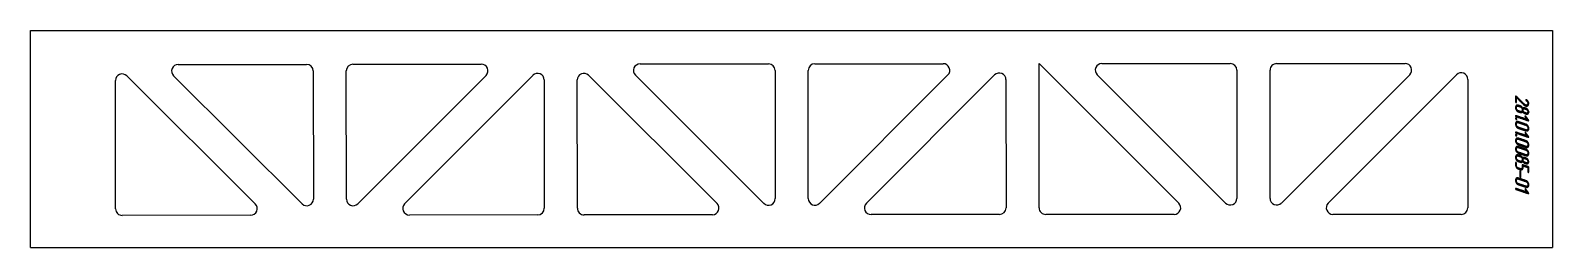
# Model space of a CAD drawing. Header units: millimetres. Extents: x 21 to 2320, y 36 to 364.
import ezdxf

# ---------------------------------------------------------------- set-up
doc = ezdxf.new("R2010")
doc.units = ezdxf.units.MM
doc.linetypes.add('K5LT_BASIC', pattern=[0])
doc.layers.add('Engraving', color=7, linetype='Continuous')

msp = doc.modelspace()

# ---------------------------------------------------------------- linework, layer by layer
at = {"color": 143, "linetype": 'K5LT_BASIC', "lineweight": 25, "true_color": 0x33acca}
for p, q in [((20.9, 35.6), (20.9, 363.9)), ((20.9, 363.9), (2319.8, 363.9)), ((2319.8, 363.9), (2319.8, 35.6)), ((244.1, 312.4), (438, 312.6)), ((448, 302.7), (448.3, 108.8)), ((498.3, 108.9), (498, 302.7)), ((508, 312.7), (701.9, 313)), ((941.6, 313.3), (1135.5, 313.4)), ((1145.6, 303.4), (1145.7, 109.6)), ((1195.7, 109.6), (1195.6, 303.5)), ((1205.5, 313.5), (1399.5, 313.6)), ((1544.3, 313.7), (1755.4, 102.8)), ((1544.4, 95.7), (1544.3, 313.7)), ((1639.2, 313.8), (1833.1, 313.8)), ((1843.1, 303.8), (1843.1, 110)), ((1893.1, 110), (1893.1, 303.8)), ((1903.1, 313.8), (2097, 313.9)), ((149.6, 94.2), (149.3, 288.1)), ((166.4, 295.2), (360.5, 101.6)), ((431.2, 101.7), (237.1, 295.3)), ((709, 295.9), (515.4, 101.8)), ((586.1, 101.9), (779.7, 296)), ((796.8, 289), (797, 95)), ((847, 95.1), (846.8, 289)), ((863.9, 296.1), (1057.9, 102.4)), ((1128.6, 102.5), (934.6, 296.2)), ((1406.5, 296.6), (1212.8, 102.5)), ((1283.5, 102.6), (1477.2, 296.6)), ((1494.3, 289.5), (1494.4, 95.6)), ((1826.1, 102.9), (1632.1, 296.7)), ((2104.1, 296.8), (1910.2, 102.9)), ((1980.9, 102.9), (2174.8, 296.8)), ((2191.8, 289.8), (2191.8, 95.8)), ((353.5, 84.5), (159.6, 84.2)), ((787, 85), (593.2, 84.8)), ((1050.9, 85.3), (857, 85.1)), ((1484.4, 85.6), (1290.6, 85.5)), ((1748.3, 85.8), (1554.4, 85.7)), ((2181.8, 85.8), (1988, 85.8)), ((20.9, 35.6), (2319.8, 35.6))]:
    msp.add_line(p, q, dxfattribs=at)
for centre, start, end in [((244.1, 302.4), 90.0784, 225.0862), ((438, 302.6), 0.0784, 90.0784), ((508, 302.7), 90.0784, 180.0784), ((701.9, 303), 315.0706, 90.0784), ((786.8, 289), 0.0627, 135.0706), ((856.8, 289), 45.0549, 180.0627), ((941.6, 303.3), 90.047, 225.0549), ((1135.6, 303.4), 0.047, 90.047), ((1205.6, 303.5), 90.047, 180.047), ((1399.5, 303.6), 315.0392, 90.047), ((1484.3, 289.5), 0.0314, 135.0392), ((1639.2, 303.8), 90.0157, 225.0235), ((1833.1, 303.8), 0.0157, 90.0157), ((1903.1, 303.8), 90.0157, 180.0157), ((2097, 303.9), 315.0078, 90.0157), ((2181.8, 289.8), 0, 135.0078), ((159.3, 288.1), 45.0862, 180.0941), ((159.6, 94.2), 180.0941, 270.0941), ((353.5, 94.5), 270.0941, 45.0862), ((438.3, 108.8), 225.0862, 0.0784), ((508.3, 108.9), 180.0784, 315.0706), ((593.2, 94.8), 135.0706, 270.0627), ((787, 95), 270.0627, 0.0627), ((857, 95.1), 180.0627, 270.0627), ((1050.9, 95.3), 270.0627, 45.0549), ((1135.7, 109.6), 225.0549, 0.047), ((1205.7, 109.6), 180.047, 315.0392), ((1290.6, 95.5), 135.0392, 270.0314), ((1484.4, 95.6), 270.0314, 0.0314), ((1554.4, 95.7), 180.0314, 270.0314), ((1748.3, 95.8), 270.0314, 45.0235), ((1833.1, 110), 225.0235, 0.0157), ((1903.1, 110), 180.0157, 315.0078), ((1988, 95.8), 135.0078, 270), ((2181.8, 95.8), 270, 0)]:
    msp.add_arc(centre, 10, start, end, dxfattribs=at)
at = {"layer": 'Engraving', "color": 143, "linetype": 'K5LT_BASIC', "lineweight": 25, "true_color": 0x33acca}
for points, knots in [([(2264, 255.7), (2264, 260), (2264, 264.2), (2264, 264.5), (2264.2, 264.6), (2264.4, 264.7), (2264.7, 264.6), (2264.9, 264.6), (2265.1, 264.4), (2271, 258.5), (2276.9, 252.6), (2277.1, 252.4), (2277.4, 252.1), (2277.7, 251.9), (2277.9, 251.7), (2278.4, 251.4), (2279, 251.2), (2280.4, 250.7), (2281.4, 251.6), (2281.9, 251.9), (2282.1, 252.5), (2282.4, 253.1), (2282.4, 253.8), (2282.4, 254.8), (2281.9, 255.8), (2281.3, 256.9), (2280, 257.8), (2279.8, 258), (2279.7, 258.2), (2279.6, 258.4), (2279.5, 258.6), (2279.5, 258.9), (2279.7, 259.1), (2279.9, 259.3), (2280.2, 259.2), (2280.4, 259.1), (2280.5, 259), (2282.2, 257.8), (2283.1, 256.3), (2283.9, 254.9), (2283.9, 253.4), (2283.9, 251.4), (2282.5, 250.2), (2281, 249.1), (2279, 249.8), (2278.3, 250), (2277.6, 250.4), (2276.9, 250.9), (2276.1, 251.7), (2270.7, 257), (2265.4, 262.4), (2265.4, 258.8), (2265.4, 255.2), (2265.4, 255), (2265.2, 254.8), (2264.9, 254.7), (2264.7, 254.8), (2264.4, 254.8), (2264.2, 255.1), (2264, 255.4), (2264, 255.7)], [0, 0, 0, 3.047826, 3.047826, 3.226196, 3.226196, 3.425035, 3.425035, 3.570989, 3.570989, 9.561221, 9.561221, 9.825724, 9.825724, 10.050668, 10.050668, 10.473601, 10.473601, 11.396415, 11.396415, 11.832946, 11.832946, 12.317549, 12.317549, 13.072233, 13.072233, 14.062635, 14.062635, 14.240973, 14.240973, 14.40613, 14.40613, 14.588981, 14.588981, 14.779051, 14.779051, 14.881829, 14.881829, 16.249197, 16.249197, 17.325971, 17.325971, 18.610175, 18.610175, 19.935785, 19.935785, 20.483021, 20.483021, 21.195978, 21.195978, 26.62229, 26.62229, 29.191003, 29.191003, 29.365522, 29.365522, 29.547183, 29.547183, 29.763638, 29.763638, 30, 30, 30]), ([(2268.2, 240.8), (2266.4, 241.4), (2265.2, 243.1), (2264, 244.8), (2264, 246.5), (2264, 247.3), (2264, 248), (2264, 249.6), (2265.2, 250.5), (2266.4, 251.4), (2268.2, 250.8), (2269.6, 250.3), (2271.1, 249.8), (2272.2, 249.4), (2273.1, 248.5), (2274.1, 247.6), (2274.8, 246.2), (2275.4, 246.8), (2276.3, 246.9), (2277.1, 247), (2278.2, 246.7), (2278.9, 246.4), (2279.6, 246.2), (2281.3, 245.6), (2282.6, 243.9), (2283.3, 243.1), (2283.6, 242.2), (2283.7, 241.8), (2283.8, 241.4), (2283.8, 241.2), (2283.9, 240.9), (2283.9, 240.7), (2283.9, 240.5), (2283.9, 238.7), (2282.6, 237.9), (2282, 237.4), (2281.3, 237.4), (2280.9, 237.4), (2280.5, 237.4), (2280.3, 237.5), (2280, 237.5), (2279.8, 237.6), (2279.6, 237.7), (2278.9, 237.9), (2278.2, 238.2), (2277.1, 238.5), (2276.3, 239.2), (2275.5, 239.8), (2274.8, 240.9), (2274.4, 240.1), (2273.3, 239.8), (2272.3, 239.5), (2271.1, 239.9), (2269.6, 240.3), (2268.2, 240.8)], [0, 0, 0, 1.873598, 1.873598, 3.69261, 3.69261, 4.386884, 4.386884, 5.818535, 5.818535, 7.364988, 7.364988, 8.831065, 8.831065, 10.043454, 10.043454, 11.431214, 11.431214, 12.22177, 12.22177, 13.14885, 13.14885, 13.899491, 13.899491, 15.762312, 15.762312, 16.708293, 16.708293, 17.125443, 17.125443, 17.362221, 17.362221, 17.577677, 17.577677, 19.055802, 19.055802, 19.771228, 19.771228, 20.139764, 20.139764, 20.365597, 20.365597, 20.592941, 20.592941, 21.340886, 21.340886, 22.373032, 22.373032, 23.469845, 23.469845, 24.415003, 24.415003, 25.533412, 25.533412, 27, 27, 27]), ([(2264.7, 233.6), (2264.3, 233.7), (2264.1, 234), (2264, 234.2), (2264, 234.5), (2264, 234.7), (2264.1, 235), (2264.3, 235.1), (2264.7, 235), (2273.1, 232.2), (2281.4, 229.3), (2279.9, 231.4), (2278.4, 233.4), (2278.2, 233.7), (2278.2, 234), (2278.2, 234.3), (2278.4, 234.4), (2278.6, 234.5), (2278.9, 234.4), (2279, 234.4), (2279.4, 234.1), (2281.5, 231.2), (2283.6, 228.4), (2283.8, 228.1), (2283.8, 227.8), (2283.8, 227.5), (2283.6, 227.4), (2283.5, 227.2), (2283.1, 227.3), (2273.9, 230.5), (2264.7, 233.6)], [0, 0, 0, 0.181151, 0.181151, 0.343934, 0.343934, 0.472146, 0.472146, 0.625059, 0.625059, 5.39951, 5.39951, 6.773407, 6.773407, 6.936544, 6.936544, 7.074093, 7.074093, 7.217588, 7.217588, 7.383484, 7.383484, 9.302301, 9.302301, 9.462957, 9.462957, 9.596849, 9.596849, 9.739807, 9.739807, 15, 15, 15]), ([(2266.1, 230), (2266.1, 229.6), (2265.7, 229.4), (2265.4, 229.1), (2265, 229.3), (2264.6, 229.4), (2264.3, 229.8), (2264, 230.2), (2264, 230.7), (2264, 231.2), (2264.3, 231.4), (2264.6, 231.5), (2265, 231.4), (2265.3, 231.3), (2265.7, 230.9), (2266.1, 230.5), (2266.1, 230)], [0, 0, 0, 0.855828, 0.855828, 1.74556, 1.74556, 2.805969, 2.805969, 3.96496, 3.96496, 4.876932, 4.876932, 5.801755, 5.801755, 6.76801, 6.76801, 8, 8, 8]), ([(2268.2, 242.3), (2269.6, 241.8), (2271.1, 241.3), (2272.2, 240.9), (2273.1, 241.4), (2273.9, 242), (2273.9, 243.2), (2273.9, 243.9), (2273.9, 244.6), (2273.9, 245.8), (2273.1, 246.9), (2272.2, 248), (2271.1, 248.4), (2269.6, 248.9), (2268.2, 249.4), (2267.1, 249.7), (2266.2, 249.2), (2265.4, 248.6), (2265.4, 247.5), (2265.4, 246.8), (2265.4, 246.1), (2265.4, 244.9), (2266.2, 243.8), (2267, 242.7), (2268.2, 242.3)], [0, 0, 0, 1.329406, 1.329406, 2.254108, 2.254108, 3.148824, 3.148824, 3.778355, 3.778355, 4.877538, 4.877538, 6.009386, 6.009386, 7.338792, 7.338792, 8.260968, 8.260968, 9.137189, 9.137189, 9.766721, 9.766721, 10.866842, 10.866842, 12, 12, 12]), ([(2278.2, 239.6), (2278.9, 239.3), (2279.6, 239.1), (2280.8, 238.7), (2281.6, 239.2), (2282.4, 239.8), (2282.4, 241), (2282.4, 242.1), (2281.6, 243.3), (2280.8, 244.4), (2279.6, 244.8), (2278.9, 245), (2278.2, 245.3), (2277, 245.7), (2276.1, 245.1), (2275.3, 244.6), (2275.3, 243.4), (2275.3, 242.3), (2276.1, 241.1), (2276.9, 240), (2278.2, 239.6)], [0, 0, 0, 0.718951, 0.718951, 1.697337, 1.697337, 2.634709, 2.634709, 3.797866, 3.797866, 5.000561, 5.000561, 5.719512, 5.719512, 6.697901, 6.697901, 7.635273, 7.635273, 8.789173, 8.789173, 10, 10, 10]), ([(2268.2, 215.9), (2266.5, 216.5), (2265.2, 218.2), (2264, 219.9), (2264, 221.7), (2264, 222.4), (2264, 223.1), (2264, 224.7), (2265.2, 225.6), (2266.4, 226.5), (2268.2, 225.9), (2273.9, 224), (2279.6, 222), (2281.3, 221.5), (2282.6, 219.8), (2283.9, 218.1), (2283.9, 216.3), (2283.9, 215.6), (2283.9, 214.9), (2283.9, 213.2), (2282.6, 212.3), (2281.4, 211.5), (2279.6, 212.1), (2273.9, 214), (2268.2, 215.9)], [0, 0, 0, 0.846521, 0.846521, 1.674424, 1.674424, 1.989042, 1.989042, 2.637777, 2.637777, 3.338641, 3.338641, 5.996422, 5.996422, 6.83575, 6.83575, 7.667338, 7.667338, 7.981955, 7.981955, 8.645972, 8.645972, 9.342219, 9.342219, 12, 12, 12]), ([(2264.7, 208.7), (2264.3, 208.8), (2264.1, 209.1), (2264, 209.4), (2264, 209.7), (2264, 209.8), (2264.1, 210.1), (2264.3, 210.3), (2264.7, 210.1), (2273.1, 207.3), (2281.4, 204.4), (2279.9, 206.5), (2278.4, 208.5), (2278.2, 208.8), (2278.2, 209.1), (2278.2, 209.4), (2278.4, 209.5), (2278.6, 209.7), (2278.9, 209.6), (2279, 209.5), (2279.4, 209.2), (2281.5, 206.3), (2283.6, 203.5), (2283.8, 203.2), (2283.8, 202.9), (2283.8, 202.6), (2283.6, 202.5), (2283.5, 202.3), (2283.1, 202.4), (2273.9, 205.6), (2264.7, 208.7)], [0, 0, 0, 0.181151, 0.181151, 0.343934, 0.343934, 0.472146, 0.472146, 0.625059, 0.625059, 5.39951, 5.39951, 6.773407, 6.773407, 6.936544, 6.936544, 7.074093, 7.074093, 7.217588, 7.217588, 7.383484, 7.383484, 9.302301, 9.302301, 9.462957, 9.462957, 9.596849, 9.596849, 9.739807, 9.739807, 15, 15, 15]), ([(2268.2, 217.4), (2273.9, 215.4), (2279.6, 213.5), (2280.8, 213.1), (2281.6, 213.7), (2282.4, 214.2), (2282.4, 215.4), (2282.4, 216.1), (2282.4, 216.8), (2282.4, 218), (2281.6, 219.1), (2280.8, 220.2), (2279.6, 220.6), (2273.9, 222.5), (2268.2, 224.5), (2267.1, 224.9), (2266.2, 224.3), (2265.4, 223.7), (2265.4, 222.6), (2265.4, 221.9), (2265.4, 221.2), (2265.4, 220), (2266.2, 218.9), (2267, 217.8), (2268.2, 217.4)], [0, 0, 0, 3.194824, 3.194824, 3.749556, 3.749556, 4.284872, 4.284872, 4.662943, 4.662943, 5.32312, 5.32312, 6.003067, 6.003067, 9.197891, 9.197891, 9.751896, 9.751896, 10.278148, 10.278148, 10.656218, 10.656218, 11.310094, 11.310094, 12, 12, 12]), ([(2266.1, 205.1), (2266.1, 204.7), (2265.7, 204.5), (2265.4, 204.3), (2265, 204.4), (2264.6, 204.5), (2264.3, 204.9), (2264, 205.3), (2264, 205.8), (2264, 206.3), (2264.3, 206.5), (2264.6, 206.7), (2265, 206.5), (2265.3, 206.5), (2265.7, 206), (2266.1, 205.6), (2266.1, 205.1)], [0, 0, 0, 0.855828, 0.855828, 1.74556, 1.74556, 2.805969, 2.805969, 3.96496, 3.96496, 4.876932, 4.876932, 5.801755, 5.801755, 6.76801, 6.76801, 8, 8, 8]), ([(2268.2, 191.1), (2266.5, 191.7), (2265.2, 193.3), (2264, 195), (2264, 196.8), (2264, 197.5), (2264, 198.2), (2264, 199.9), (2265.2, 200.7), (2266.4, 201.6), (2268.2, 201), (2273.9, 199.1), (2279.6, 197.2), (2281.3, 196.6), (2282.6, 194.9), (2283.9, 193.2), (2283.9, 191.5), (2283.9, 190.7), (2283.9, 190), (2283.9, 188.3), (2282.6, 187.4), (2281.4, 186.6), (2279.6, 187.2), (2273.9, 189.1), (2268.2, 191.1)], [0, 0, 0, 0.846521, 0.846521, 1.674424, 1.674424, 1.989042, 1.989042, 2.637777, 2.637777, 3.338641, 3.338641, 5.996422, 5.996422, 6.83575, 6.83575, 7.667338, 7.667338, 7.981955, 7.981955, 8.645972, 8.645972, 9.342219, 9.342219, 12, 12, 12]), ([(2268.2, 178.4), (2266.5, 179), (2265.2, 180.6), (2264, 182.3), (2264, 184.1), (2264, 184.8), (2264, 185.5), (2264, 187.2), (2265.2, 188), (2266.4, 188.9), (2268.2, 188.3), (2273.9, 186.4), (2279.6, 184.5), (2281.3, 183.9), (2282.6, 182.2), (2283.9, 180.5), (2283.9, 178.8), (2283.9, 178), (2283.9, 177.3), (2283.9, 175.6), (2282.6, 174.7), (2281.4, 173.9), (2279.6, 174.5), (2273.9, 176.4), (2268.2, 178.4)], [0, 0, 0, 0.846521, 0.846521, 1.674424, 1.674424, 1.989042, 1.989042, 2.637777, 2.637777, 3.338641, 3.338641, 5.996422, 5.996422, 6.83575, 6.83575, 7.667338, 7.667338, 7.981955, 7.981955, 8.645972, 8.645972, 9.342219, 9.342219, 12, 12, 12]), ([(2268.2, 192.5), (2273.9, 190.6), (2279.6, 188.6), (2280.8, 188.2), (2281.6, 188.8), (2282.4, 189.3), (2282.4, 190.5), (2282.4, 191.2), (2282.4, 191.9), (2282.4, 193.1), (2281.6, 194.2), (2280.8, 195.3), (2279.6, 195.7), (2273.9, 197.7), (2268.2, 199.6), (2267.1, 200), (2266.2, 199.4), (2265.4, 198.9), (2265.4, 197.7), (2265.4, 197), (2265.4, 196.3), (2265.4, 195.2), (2266.2, 194), (2267, 192.9), (2268.2, 192.5)], [0, 0, 0, 3.194824, 3.194824, 3.749556, 3.749556, 4.284872, 4.284872, 4.662943, 4.662943, 5.32312, 5.32312, 6.003067, 6.003067, 9.197891, 9.197891, 9.751896, 9.751896, 10.278148, 10.278148, 10.656218, 10.656218, 11.310094, 11.310094, 12, 12, 12]), ([(2268.2, 179.8), (2273.9, 177.9), (2279.6, 175.9), (2280.8, 175.5), (2281.6, 176.1), (2282.4, 176.6), (2282.4, 177.8), (2282.4, 178.5), (2282.4, 179.2), (2282.4, 180.4), (2281.6, 181.5), (2280.8, 182.6), (2279.6, 183), (2273.9, 185), (2268.2, 186.9), (2267.1, 187.3), (2266.2, 186.7), (2265.4, 186.2), (2265.4, 185), (2265.4, 184.3), (2265.4, 183.6), (2265.4, 182.5), (2266.2, 181.3), (2267, 180.2), (2268.2, 179.8)], [0, 0, 0, 3.194824, 3.194824, 3.749556, 3.749556, 4.284872, 4.284872, 4.662943, 4.662943, 5.32312, 5.32312, 6.003067, 6.003067, 9.197891, 9.197891, 9.751896, 9.751896, 10.278148, 10.278148, 10.656218, 10.656218, 11.310094, 11.310094, 12, 12, 12]), ([(2268.2, 165.7), (2266.4, 166.3), (2265.2, 168), (2264, 169.6), (2264, 171.4), (2264, 172.1), (2264, 172.8), (2264, 174.5), (2265.2, 175.3), (2266.4, 176.2), (2268.2, 175.6), (2269.6, 175.2), (2271.1, 174.7), (2272.2, 174.3), (2273.1, 173.4), (2274.1, 172.4), (2274.8, 171.1), (2275.4, 171.6), (2276.3, 171.8), (2277.1, 171.9), (2278.2, 171.5), (2278.9, 171.3), (2279.6, 171.1), (2281.3, 170.5), (2282.6, 168.8), (2283.3, 168), (2283.6, 167.1), (2283.7, 166.7), (2283.8, 166.3), (2283.8, 166), (2283.9, 165.8), (2283.9, 165.6), (2283.9, 165.4), (2283.9, 163.6), (2282.6, 162.7), (2282, 162.3), (2281.3, 162.3), (2280.9, 162.3), (2280.5, 162.3), (2280.3, 162.3), (2280, 162.4), (2279.8, 162.5), (2279.6, 162.5), (2278.9, 162.8), (2278.2, 163), (2277.1, 163.4), (2276.3, 164), (2275.5, 164.7), (2274.8, 165.7), (2274.4, 164.9), (2273.3, 164.6), (2272.3, 164.3), (2271.1, 164.7), (2269.6, 165.2), (2268.2, 165.7)], [0, 0, 0, 1.873598, 1.873598, 3.69261, 3.69261, 4.386884, 4.386884, 5.818535, 5.818535, 7.364988, 7.364988, 8.831065, 8.831065, 10.043454, 10.043454, 11.431214, 11.431214, 12.22177, 12.22177, 13.14885, 13.14885, 13.899491, 13.899491, 15.762312, 15.762312, 16.708293, 16.708293, 17.125443, 17.125443, 17.362221, 17.362221, 17.577677, 17.577677, 19.055802, 19.055802, 19.771228, 19.771228, 20.139764, 20.139764, 20.365597, 20.365597, 20.592941, 20.592941, 21.340886, 21.340886, 22.373032, 22.373032, 23.469845, 23.469845, 24.415003, 24.415003, 25.533412, 25.533412, 27, 27, 27]), ([(2268.2, 154.4), (2266.5, 155), (2265.2, 156.7), (2264, 158.4), (2264, 160.1), (2264, 161.9), (2264, 163.7), (2264, 164), (2264.2, 164.1), (2264.4, 164.2), (2264.7, 164.1), (2264.8, 164.1), (2265.1, 163.8), (2265.4, 163.5), (2265.4, 163.2), (2265.4, 161.4), (2265.4, 159.6), (2265.4, 158.4), (2266.2, 157.3), (2267, 156.2), (2268.2, 155.8), (2269.6, 155.3), (2271.1, 154.9), (2272.2, 154.5), (2273.1, 155), (2273.9, 155.6), (2273.9, 156.7), (2273.9, 158.5), (2273.9, 160.3), (2273.9, 161), (2274.6, 160.8), (2278.9, 159.3), (2283.1, 157.9), (2283.9, 157.6), (2283.9, 156.9), (2283.9, 153.4), (2283.9, 149.8), (2283.9, 149.6), (2283.6, 149.4), (2283.4, 149.3), (2283.1, 149.3), (2282.9, 149.4), (2282.7, 149.7), (2282.4, 149.9), (2282.4, 150.3), (2282.4, 153.5), (2282.4, 156.7), (2278.9, 157.9), (2275.3, 159.1), (2275.3, 157.7), (2275.3, 156.2), (2275.3, 154.5), (2274.1, 153.7), (2272.8, 152.8), (2271.1, 153.4), (2269.6, 153.9), (2268.2, 154.4)], [0, 0, 0, 1.351228, 1.351228, 2.662779, 2.662779, 3.922788, 3.922788, 4.107001, 4.107001, 4.292735, 4.292735, 4.485615, 4.485615, 4.734631, 4.734631, 5.994173, 5.994173, 6.866386, 6.866386, 7.769938, 7.769938, 8.830137, 8.830137, 9.565925, 9.565925, 10.270982, 10.270982, 11.530524, 11.530524, 11.910709, 11.910709, 15.09852, 15.09852, 15.55144, 15.55144, 18.061409, 18.061409, 18.233297, 18.233297, 18.412253, 18.412253, 18.625478, 18.625478, 18.858232, 18.858232, 21.116357, 21.116357, 23.772239, 23.772239, 24.780872, 24.780872, 25.83696, 25.83696, 26.939275, 26.939275, 28, 28, 28]), ([(2268.2, 167.1), (2269.6, 166.6), (2271.1, 166.1), (2272.2, 165.7), (2273.1, 166.3), (2273.9, 166.8), (2273.9, 168), (2273.9, 168.7), (2273.9, 169.4), (2273.9, 170.6), (2273.1, 171.7), (2272.2, 172.8), (2271.1, 173.2), (2269.6, 173.7), (2268.2, 174.2), (2267.1, 174.6), (2266.2, 174), (2265.4, 173.5), (2265.4, 172.3), (2265.4, 171.6), (2265.4, 170.9), (2265.4, 169.7), (2266.2, 168.6), (2267, 167.5), (2268.2, 167.1)], [0, 0, 0, 1.329406, 1.329406, 2.254108, 2.254108, 3.148824, 3.148824, 3.778355, 3.778355, 4.877538, 4.877538, 6.009386, 6.009386, 7.338792, 7.338792, 8.260968, 8.260968, 9.137189, 9.137189, 9.766721, 9.766721, 10.866842, 10.866842, 12, 12, 12]), ([(2278.2, 164.4), (2278.9, 164.2), (2279.6, 164), (2280.8, 163.5), (2281.6, 164.1), (2282.4, 164.6), (2282.4, 165.8), (2282.4, 167), (2281.6, 168.1), (2280.8, 169.2), (2279.6, 169.6), (2278.9, 169.9), (2278.2, 170.1), (2277, 170.5), (2276.1, 170), (2275.3, 169.4), (2275.3, 168.3), (2275.3, 167.1), (2276.1, 166), (2276.9, 164.9), (2278.2, 164.4)], [0, 0, 0, 0.718951, 0.718951, 1.697337, 1.697337, 2.634709, 2.634709, 3.797866, 3.797866, 5.000561, 5.000561, 5.719512, 5.719512, 6.697901, 6.697901, 7.635273, 7.635273, 8.789173, 8.789173, 10, 10, 10]), ([(2268.2, 130.7), (2266.5, 131.3), (2265.2, 133), (2264, 134.7), (2264, 136.5), (2264, 137.2), (2264, 137.9), (2264, 139.5), (2265.2, 140.4), (2266.4, 141.3), (2268.2, 140.7), (2273.9, 138.8), (2279.6, 136.8), (2281.3, 136.3), (2282.6, 134.6), (2283.9, 132.9), (2283.9, 131.1), (2283.9, 130.4), (2283.9, 129.7), (2283.9, 128), (2282.6, 127.1), (2281.4, 126.3), (2279.6, 126.9), (2273.9, 128.8), (2268.2, 130.7)], [0, 0, 0, 0.846521, 0.846521, 1.674424, 1.674424, 1.989042, 1.989042, 2.637777, 2.637777, 3.338641, 3.338641, 5.996422, 5.996422, 6.83575, 6.83575, 7.667338, 7.667338, 7.981955, 7.981955, 8.645972, 8.645972, 9.342219, 9.342219, 12, 12, 12]), ([(2268.2, 132.2), (2273.9, 130.2), (2279.6, 128.3), (2280.8, 127.9), (2281.6, 128.5), (2282.4, 129), (2282.4, 130.2), (2282.4, 130.9), (2282.4, 131.6), (2282.4, 132.8), (2281.6, 133.9), (2280.8, 135), (2279.6, 135.4), (2273.9, 137.4), (2268.2, 139.3), (2267.1, 139.7), (2266.2, 139.1), (2265.4, 138.5), (2265.4, 137.4), (2265.4, 136.7), (2265.4, 136), (2265.4, 134.8), (2266.2, 133.7), (2267, 132.6), (2268.2, 132.2)], [0, 0, 0, 3.194824, 3.194824, 3.749556, 3.749556, 4.284872, 4.284872, 4.662943, 4.662943, 5.32312, 5.32312, 6.003067, 6.003067, 9.197891, 9.197891, 9.751896, 9.751896, 10.278148, 10.278148, 10.656218, 10.656218, 11.310094, 11.310094, 12, 12, 12]), ([(2270.4, 142.6), (2270.4, 146.8), (2270.4, 151.1), (2270.4, 151.4), (2270.6, 151.6), (2270.8, 151.7), (2271.1, 151.6), (2271.2, 151.5), (2271.5, 151.2), (2271.8, 151), (2271.8, 150.6), (2271.8, 146.3), (2271.8, 142.1), (2271.8, 141.8), (2271.5, 141.7), (2271.3, 141.5), (2271.1, 141.6), (2270.8, 141.7), (2270.6, 142), (2270.4, 142.2), (2270.4, 142.6)], [0, 0, 0, 3.94619, 3.94619, 4.18756, 4.18756, 4.430856, 4.430856, 4.683549, 4.683549, 5.009861, 5.009861, 8.956051, 8.956051, 9.181245, 9.181245, 9.415662, 9.415662, 9.694987, 9.694987, 10, 10, 10]), ([(2264.7, 123.5), (2264.3, 123.6), (2264.1, 123.9), (2264, 124.2), (2264, 124.5), (2264, 124.6), (2264.1, 124.9), (2264.3, 125.1), (2264.7, 125), (2273.1, 122.1), (2281.4, 119.3), (2279.9, 121.3), (2278.4, 123.3), (2278.2, 123.6), (2278.2, 123.9), (2278.2, 124.2), (2278.4, 124.3), (2278.6, 124.5), (2278.9, 124.4), (2279, 124.3), (2279.4, 124), (2281.5, 121.1), (2283.6, 118.3), (2283.8, 118), (2283.8, 117.7), (2283.8, 117.5), (2283.6, 117.3), (2283.5, 117.1), (2283.1, 117.2), (2273.9, 120.4), (2264.7, 123.5)], [0, 0, 0, 0.181151, 0.181151, 0.343934, 0.343934, 0.472146, 0.472146, 0.625059, 0.625059, 5.39951, 5.39951, 6.773407, 6.773407, 6.936544, 6.936544, 7.074093, 7.074093, 7.217588, 7.217588, 7.383484, 7.383484, 9.302301, 9.302301, 9.462957, 9.462957, 9.596849, 9.596849, 9.739807, 9.739807, 15, 15, 15])]:
    msp.add_open_spline(points, degree=2, knots=knots, dxfattribs=at)

doc.saveas('drawing.dxf')
